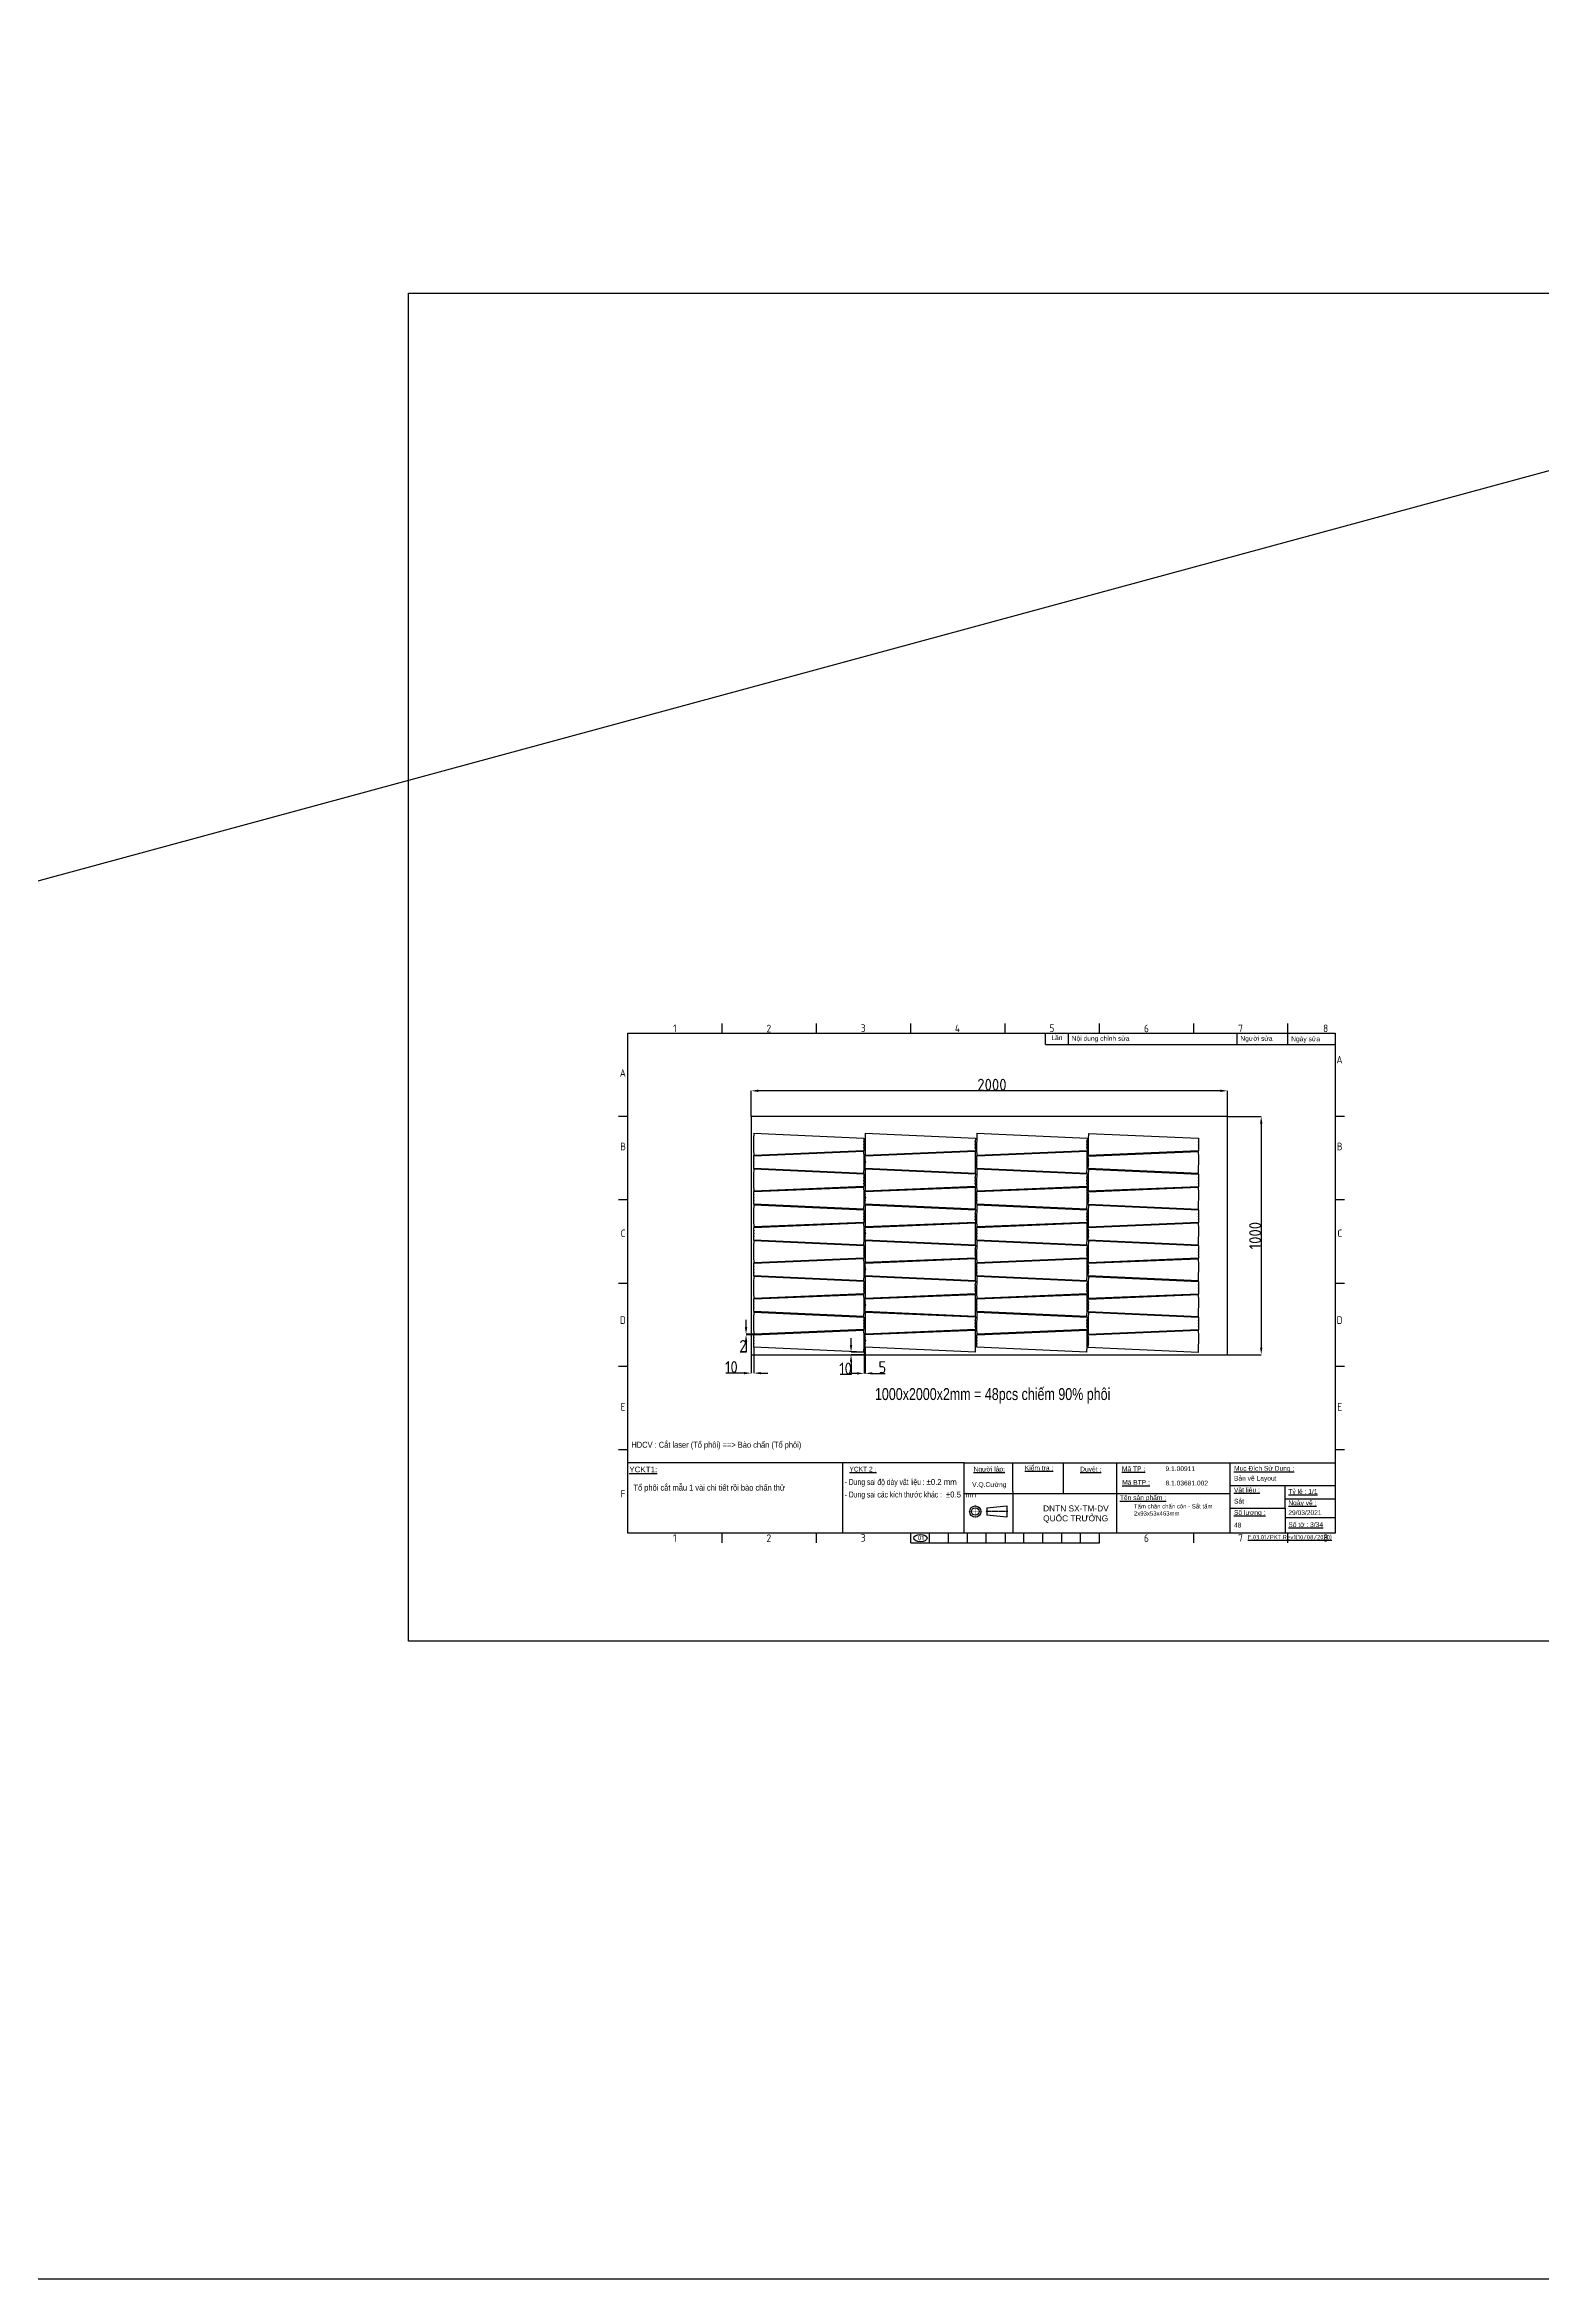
# Model space of a CAD drawing. Header units: millimetres. Extents: x -205945 to -46279, y 28253 to 108078.
# Drawn here: x -114230 to -107941, y 28253 to 37634 of the extents above; entities that cross this region are included whole.
import ezdxf

# ---------------------------------------------------------------- set-up
doc = ezdxf.new("R2010")
doc.units = ezdxf.units.MM
doc.header["$PDMODE"] = 2
for name, pattern in [('CENTER', [2, 1.25, -0.25, 0.25, -0.25]), ('CENTERX2', [4, 2.5, -0.5, 0.5, -0.5]), ('CONTPVMNIL', [0])]:
    doc.linetypes.add(name, pattern=pattern)
doc.layers.get('0').update_dxf_attribs({"linetype": 'CONTPVMNIL'})
doc.layers.get('DEFPOINTS').update_dxf_attribs({"color": 6})
for name, color, linetype in [('CENTER', 1, 'CENTERX2'), ('FRAME050', 6, 'Continuous'), ('MAIN', 7, 'Continuous')]:
    doc.layers.add(name, color=color, linetype=linetype)
doc.styles.add('ISOCP', font='isocp')
doc.styles.add('SLDTEXTSTYLE3', font='TXT', dxfattribs={"width": 0.65, "bigfont": 'bigfont'})
doc.styles.get("Standard").update_dxf_attribs({"font": 'isocp.shx'})
doc.styles.add('style1', font='arial.ttf', dxfattribs={"width": 0.75})
doc.dimstyles.new('Dim20$0', dxfattribs={"dimtxt": 20, "dimasz": 10, "dimexe": 0, "dimexo": 0, "dimgap": 0.6, "dimtad": 1, "dimtoh": 1, "dimdsep": 46, "dimtxsty": 'ISOCP', "dimcen": 0, "dimclrd": 3, "dimclre": 3, "dimclrt": 7, "dimadec": 3, "dimazin": 2, "dimtp": 0.05, "dimtm": 0.05, "dimtfac": 0.7, "dimtofl": 0, "dimtmove": 0, "dimatfit": 3, "dimfxl": 0, "dimtolj": 1, "dimarcsym": 0})

# ---------------------------------------------------------------- blocks, each defined once
blk = doc.blocks.new('ẢERHAEEH')
at = {"layer": 'FRAME050'}
for p, q in [((-261.36, 213.96), (-261.36, 217.92)), ((-221.76, 213.96), (-221.76, 217.92)), ((-182.16, 213.96), (-182.16, 217.92)), ((-142.56, 213.96), (-142.56, 217.92)), ((-102.96, 213.96), (-102.96, 217.92)), ((-63.36, 213.96), (-63.36, 217.92)), ((-23.76, 213.96), (-23.76, 217.92)), ((-300.96, 178.96), (-304.92, 178.96)), ((0, 178.96), (-3.96, 178.96)), ((-300.96, 143.96), (-304.92, 143.96)), ((0, 143.96), (-3.96, 143.96)), ((-304.92, 108.96), (-300.96, 108.96)), ((-3.96, 108.96), (0, 108.96)), ((-300.96, 73.96), (-304.92, 73.96)), ((0, 73.96), (-3.96, 73.96)), ((-300.96, 38.96), (-304.92, 38.96)), ((0, 38.96), (-3.96, 38.96)), ((-261.36, 0), (-261.36, 3.96)), ((-221.76, 0), (-221.76, 3.96)), ((-182.16, 0), (-182.16, 3.96)), ((-182.16, 0), (-102.96, 0)), ((-174.24, 0), (-174.24, 3.96)), ((-166.32, 0), (-166.32, 3.96)), ((-158.4, 0), (-158.4, 3.96)), ((-150.48, 0), (-150.48, 3.96)), ((-142.56, 3.96), (-142.56, 0)), ((-134.64, 0), (-134.64, 3.96)), ((-126.72, 0), (-126.72, 3.96)), ((-118.8, 0), (-118.8, 3.96)), ((-110.88, 0), (-110.88, 3.96)), ((-102.96, 0), (-102.96, 3.96)), ((-63.36, 0), (-63.36, 3.96)), ((-23.76, 0), (-23.76, 3.96))]:
    blk.add_line(p, q, dxfattribs=at)
at = {"layer": 'MAIN', "color": 7, "linetype": 'Continuous'}
blk.add_lwpolyline([(-300.96, 213.96), (-3.96, 213.96), (-3.96, 3.96), (-300.96, 3.96)], close=True, dxfattribs=at)
at = {"layer": 'FRAME050', "style": 'ISOCP'}
for s, p in [('1', (-281.95, 214.36)), ('2', (-242.72, 214.28)), ('3', (-203.13, 214.42)), ('4', (-163.63, 214.36)), ('5', (-123.93, 214.42)), ('6', (-84.25, 214.28)), ('7', (-44.67, 214.36)), ('8', (-9.03, 214.36)), ('A', (-304.37, 195.59)), ('A', (-3.41, 201.17)), ('B', (-304.21, 164.74)), ('B', (-3.25, 164.74)), ('C', (-303.97, 128.3)), ('C', (-3.01, 128.3)), ('D', (-304.3, 91.87)), ('D', (-3.34, 91.87)), ('E', (-304.05, 55.44)), ('E', (-3.09, 55.44)), ('F', (-304.05, 19.01)), ('1', (-281.95, 0.4)), ('2', (-242.72, 0.32)), ('3', (-203.13, 0.46)), ('6', (-84.25, 0.32)), ('7', (-44.67, 0.4)), ('8', (-9.03, 0.4))]:
    blk.add_text(s, height=3.17, dxfattribs=at).set_placement(p)
blk = doc.blocks.new('*D238')
at = {"color": 3, "lineweight": -2, "ltscale": 30, "transparency": 16777216}
for p, q in [((-111262.7, 33134.3), (-111262.7, 33242)), ((-109292.7, 33242), (-111232.7, 33242)), ((-109262.7, 33134.3), (-109262.7, 33242))]:
    blk.add_line(p, q, dxfattribs=at)
at = {"color": 3, "ltscale": 30, "transparency": 16777216}
for points in [[(-111232.7, 33247), (-111232.7, 33237), (-111262.7, 33242)], [(-109292.7, 33247), (-109292.7, 33237), (-109262.7, 33242)]]:
    blk.add_solid(points, dxfattribs=at)
at = {"layer": 'DEFPOINTS', "color": 0, "ltscale": 30, "transparency": 16777216}
for p in [(-111262.7, 33242), (-111262.7, 33134.3), (-109262.7, 33134.3)]:
    blk.add_point(p, dxfattribs=at)
at = {"color": 7, "ltscale": 30, "transparency": 16777216, "insert": (-110252.2, 33267.6), "char_height": 50, "attachment_point": 5, "style": 'ISOCP'}
blk.add_mtext('\\A1;2000', dxfattribs=at)
blk = doc.blocks.new('*D240')
at = {"color": 3, "lineweight": -2, "ltscale": 30, "transparency": 16777216}
for p, q in [((-109262.7, 33134.3), (-109121.4, 33134.3)), ((-109121.4, 33104.3), (-109121.4, 32164.3)), ((-109262.7, 32134.3), (-109121.4, 32134.3))]:
    blk.add_line(p, q, dxfattribs=at)
at = {"color": 3, "ltscale": 30, "transparency": 16777216}
for points in [[(-109126.4, 33104.3), (-109116.4, 33104.3), (-109121.4, 33134.3)], [(-109126.4, 32164.3), (-109116.4, 32164.3), (-109121.4, 32134.3)]]:
    blk.add_solid(points, dxfattribs=at)
at = {"layer": 'DEFPOINTS', "color": 0, "ltscale": 30, "transparency": 16777216}
for p in [(-109262.7, 33134.3), (-109262.7, 32134.3), (-109121.4, 32134.3)]:
    blk.add_point(p, dxfattribs=at)
at = {"color": 7, "ltscale": 30, "transparency": 16777216, "insert": (-109147, 32634.3), "char_height": 50, "attachment_point": 5, "rotation": 90, "style": 'ISOCP'}
blk.add_mtext('\\A1;1000', dxfattribs=at)
blk = doc.blocks.new('1')
at = {"color": 7, "linetype": 'Continuous', "lineweight": 25}
for p, q in [((-120611.3, 49909.6), (-120610.8, 49923.8)), ((-120148.7, 49888.7), (-120611.3, 49909.6)), ((-120611.2, 49962.7), (-120148.5, 49981.8)), ((-120610.8, 49950.6), (-120611.2, 49962.7)), ((-120610.8, 49950.6), (-120610.8, 49948.9)), ((-120610.7, 49938.1), (-120610.8, 49948.9)), ((-120610.8, 49925.5), (-120610.7, 49936.3)), ((-120610.8, 49925.5), (-120610.8, 49923.8)), ((-120610.7, 49938.1), (-120610.7, 49936.3)), ((-120148.7, 49888.7), (-120147.9, 49912.9)), ((-120147.8, 49958), (-120148.5, 49981.8)), ((-120147.9, 49912.9), (-120147.6, 49936.3)), ((-120147.6, 49936.3), (-120147.8, 49958))]:
    blk.add_line(p, q, dxfattribs=at)
blk = doc.blocks.new('213')
at = {"rotation": 180}
for p in [(-240759.7, 100697.2), (-240759.7, 100547), (-240759.7, 100396.9), (-240759.7, 100246.8), (-240759.7, 100096.6), (-240759.7, 99946.5)]:
    blk.add_blockref('1', p, dxfattribs=at)
for p in [(0, 750.7), (0, 600.6), (0, 450.4), (0, 300.3), (0, 150.1), (0, 0)]:
    blk.add_blockref('1', p)
blk = doc.blocks.new('*D253')
at = {"color": 3, "lineweight": -2, "ltscale": 30, "transparency": 16777216}
for p, q in [((-110843.8, 32174.3), (-110843.8, 32204.3)), ((-110790.1, 32144.3), (-110843.8, 32144.3)), ((-110790.1, 32134.3), (-110843.8, 32134.3)), ((-110843.8, 32104.3), (-110843.8, 32050.8)), ((-110843.8, 32050.8), (-110889.4, 32050.8))]:
    blk.add_line(p, q, dxfattribs=at)
at = {"color": 3, "ltscale": 30, "transparency": 16777216}
for points in [[(-110848.8, 32174.3), (-110838.8, 32174.3), (-110843.8, 32144.3)], [(-110848.8, 32104.3), (-110838.8, 32104.3), (-110843.8, 32134.3)]]:
    blk.add_solid(points, dxfattribs=at)
at = {"layer": 'DEFPOINTS', "color": 0, "ltscale": 30, "transparency": 16777216}
for p in [(-110843.8, 32134.3), (-110790.1, 32144.3), (-110790.1, 32134.3)]:
    blk.add_point(p, dxfattribs=at)
at = {"color": 7, "ltscale": 30, "transparency": 16777216, "insert": (-110866.9, 32076.4), "char_height": 50, "attachment_point": 5, "style": 'ISOCP'}
blk.add_mtext('\\A1;10', dxfattribs=at)
blk = doc.blocks.new('*D254')
at = {"color": 3, "lineweight": -2, "ltscale": 30, "transparency": 16777216}
for p, q in [((-111262.7, 32165.1), (-111262.7, 32056.8)), ((-111252.7, 32165.1), (-111252.7, 32056.8)), ((-111292.7, 32056.8), (-111369.3, 32056.8)), ((-111222.7, 32056.8), (-111192.7, 32056.8))]:
    blk.add_line(p, q, dxfattribs=at)
at = {"color": 3, "ltscale": 30, "transparency": 16777216}
for points in [[(-111292.7, 32061.8), (-111292.7, 32051.8), (-111262.7, 32056.8)], [(-111222.7, 32061.8), (-111222.7, 32051.8), (-111252.7, 32056.8)]]:
    blk.add_solid(points, dxfattribs=at)
at = {"layer": 'DEFPOINTS', "color": 0, "ltscale": 30, "transparency": 16777216}
for p in [(-111262.7, 32165.1), (-111252.7, 32165.1), (-111262.7, 32056.8)]:
    blk.add_point(p, dxfattribs=at)
at = {"color": 7, "ltscale": 30, "transparency": 16777216, "insert": (-111346.2, 32082.4), "char_height": 50, "attachment_point": 5, "style": 'ISOCP'}
blk.add_mtext('\\A1;10', dxfattribs=at)
blk = doc.blocks.new('*D255')
at = {"color": 3, "lineweight": -2, "ltscale": 30, "transparency": 16777216}
for p, q in [((-111284.7, 32250.2), (-111284.7, 32280.2)), ((-111252.5, 32220.2), (-111284.7, 32220.2)), ((-111252.5, 32218.2), (-111284.7, 32218.2)), ((-111284.7, 32188.2), (-111284.7, 32145.1)), ((-111284.7, 32145.1), (-111309.6, 32145.1))]:
    blk.add_line(p, q, dxfattribs=at)
at = {"color": 3, "ltscale": 30, "transparency": 16777216}
for points in [[(-111289.7, 32250.2), (-111279.7, 32250.2), (-111284.7, 32220.2)], [(-111289.7, 32188.2), (-111279.7, 32188.2), (-111284.7, 32218.2)]]:
    blk.add_solid(points, dxfattribs=at)
at = {"layer": 'DEFPOINTS', "color": 0, "ltscale": 30, "transparency": 16777216}
for p in [(-111284.7, 32218.2), (-111252.5, 32220.2), (-111252.5, 32218.2)]:
    blk.add_point(p, dxfattribs=at)
at = {"color": 7, "ltscale": 30, "transparency": 16777216, "insert": (-111297.5, 32170.7), "char_height": 50, "attachment_point": 5, "style": 'ISOCP'}
blk.add_mtext('\\A1;2', dxfattribs=at)
blk = doc.blocks.new('*D256')
at = {"color": 3, "lineweight": -2, "ltscale": 30, "transparency": 16777216}
for p, q in [((-110789.4, 32164.9), (-110789.4, 32055.8)), ((-110784.4, 32164.7), (-110784.4, 32055.8)), ((-110819.4, 32055.8), (-110849.4, 32055.8)), ((-110754.4, 32055.8), (-110700.7, 32055.8))]:
    blk.add_line(p, q, dxfattribs=at)
at = {"color": 3, "ltscale": 30, "transparency": 16777216}
for points in [[(-110819.4, 32060.8), (-110819.4, 32050.8), (-110789.4, 32055.8)], [(-110754.4, 32060.8), (-110754.4, 32050.8), (-110784.4, 32055.8)]]:
    blk.add_solid(points, dxfattribs=at)
at = {"layer": 'DEFPOINTS', "color": 0, "ltscale": 30, "transparency": 16777216}
for p in [(-110789.4, 32164.9), (-110784.4, 32164.7), (-110784.4, 32055.8)]:
    blk.add_point(p, dxfattribs=at)
at = {"color": 7, "ltscale": 30, "transparency": 16777216, "insert": (-110712.4, 32081.4), "char_height": 50, "attachment_point": 5, "style": 'ISOCP'}
blk.add_mtext('\\A1;5', dxfattribs=at)

msp = doc.modelspace()

# ---------------------------------------------------------------- linework, layer by layer
at = {"ltscale": 30}
for p, q in [((-135875.365, 28252.757), (-66788.624, 47014.308)), ((-110879.806, 31680.523, 0), (-110879.806, 31384.594, 0))]:
    msp.add_line(p, q, dxfattribs=at)
for p, q in [((-110368.618, 31680.523, 0), (-111780.97, 31680.523, 0)), ((-109953.566, 31680.523, 0), (-109953.566, 31551.497, 0)), ((-109251.681, 31584.997, 0), (-109251.681, 31680.523, 0)), ((-110368.618, 31551.497, 0), (-109727.058, 31551.497, 0)), ((-110164.664, 31559.7, 0), (-110164.664, 31384.594, 0)), ((-109635.933, 31559.7, 0), (-109634.65, 31559.7, 0)), ((-109021.279, 31528.726, 0), (-108810.97, 31528.726, 0)), ((-109021.279, 31450.297, 0), (-108810.97, 31450.297, 0))]:
    msp.add_line(p, q)
at = {"ltscale": 3}
msp.add_line((-109727.058, 31551.497, 0), (-109251.681, 31551.497, 0), dxfattribs=at)
at = {"linetype": 'ByBlock'}
msp.add_line((-109021.279, 31490.194, 0), (-109021.279, 31384.594, 0), dxfattribs=at)
at = {"ltscale": 30}
for points in [[(-135875.365, 47014.308), (-66788.624, 47014.308), (-66788.624, 28252.757), (-135875.365, 28252.757)], [(-112702.015, 36590.465), (-97059.175, 36590.465), (-97059.175, 30931.2), (-112702.015, 30931.2)]]:
    msp.add_lwpolyline(points, close=True, dxfattribs=at)
at = {"ltscale": 50}
msp.add_lwpolyline([(-111262.703, 32134.285), (-109262.703, 32134.285), (-109262.703, 33134.285), (-111262.703, 33134.285)], close=True, dxfattribs=at)
at = {"color": 1}
msp.add_ellipse((-110552.443, 31364.334, 0), major_axis=(-28.105, 0), ratio=0.55171628, dxfattribs=at)
at = {"layer": 'CENTER', "color": 1, "linetype": 'CENTER', "ltscale": 0.05}
for p, q in [((-110293.588, 31475.862, 0), (-110350.633, 31475.862, 0)), ((-110322.111, 31504.384, 0), (-110322.111, 31447.339, 0))]:
    msp.add_line(p, q, dxfattribs=at)
at = {"layer": 'CENTER'}
msp.add_line((-110185.373, 31475.862, 0), (-110277.806, 31475.862, 0), dxfattribs=at)
at = {"layer": 'MAIN'}
for p, q in [((-110026.59, 33436.594, 0), (-110026.59, 33484.594, 0)), ((-110026.59, 33436.594, 0), (-108810.97, 33436.594, 0)), ((-109930.59, 33436.594, 0), (-109930.59, 33484.594, 0)), ((-109222.314, 33436.594, 0), (-109222.314, 33484.594, 0)), ((-109008.97, 33436.594, 0), (-109008.97, 33484.594, 0)), ((-110368.618, 31680.523, 0), (-108810.97, 31680.523, 0)), ((-110368.618, 31551.497, 0), (-110368.618, 31680.523, 0)), ((-110164.664, 31559.7, 0), (-110164.664, 31680.523, 0)), ((-109727.058, 31584.997, 0), (-109727.058, 31680.523, 0)), ((-110368.618, 31384.594, 0), (-110368.618, 31551.497, 0)), ((-109727.058, 31490.194, 0), (-109727.058, 31584.997, 0)), ((-109251.681, 31584.997, 0), (-108810.97, 31584.997, 0)), ((-109251.681, 31490.194, 0), (-109251.681, 31584.997, 0)), ((-109021.279, 31490.194, 0), (-109021.279, 31584.997, 0)), ((-110274.162, 31491.543, 0), (-110189.883, 31499.384, 0)), ((-110274.162, 31491.543, 0), (-110274.162, 31460.18, 0)), ((-110189.883, 31452.339, 0), (-110274.162, 31460.18, 0)), ((-110189.883, 31499.384, 0), (-110189.883, 31452.339, 0)), ((-109727.058, 31384.594, 0), (-109727.058, 31490.194, 0)), ((-109251.681, 31490.194, 0), (-109021.279, 31490.194, 0)), ((-109251.681, 31384.594, 0), (-109251.681, 31490.194, 0)), ((-109009.773, 31490.194, 0), (-109009.354, 31490.194, 0))]:
    msp.add_line(p, q, dxfattribs=at)
for radius in [23.522, 15.682]:
    msp.add_circle((-110322.111, 31475.862, 0), radius, dxfattribs=at)

# ---------------------------------------------------------------- block references
at = {"xscale": 10, "yscale": 10, "zscale": 10}
msp.add_blockref('ẢERHAEEH', (-108771.37, 31344.994, 0), dxfattribs=at)
for p in [(9358.623, -17744.463), (9826.934, -17744.387), (10295.499, -17744.463), (10763.779, -17745.077)]:
    msp.add_blockref('213', p)

# ---------------------------------------------------------------- texts
at = {"attachment_point": 1}
for s, insert, char_height, width in [('{\\fArial|b0|i0|c0|p34;Lần}', (-110002.424, 33475.127, 0), 20, 24.50884), ('{\\fArial|b0|i0|c0|p34;\\LYCKT1:}', (-111775.067, 31664.563, 0), 24, 28.97216), ('{\\fArial|b0|i0|c0|p34;29/03/2021}', (-109007.67, 31481.14, 0), 20, 11.98235), ('{\\LF.03.01/PKT.Rev1(10/08/2020)}', (-109177.293, 31377.137, 0), 18, 28.97216)]:
    msp.add_mtext(s, dxfattribs=dict(at, insert=insert, char_height=char_height, width=width))
at = {"color": 0, "attachment_point": 1, "style": 'SLDTEXTSTYLE3'}
for s, insert, char_height, width in [('{\\fArial|b0|i0|c0|p34;\\W1;\\C256;Nội dung chỉnh sửa}', (-109917.191, 33471.821, 0), 20, 366.50686), ('{\\fArial|b0|i0|c0|p34;\\W1;\\C256;Người sửa}', (-109208.915, 33471.821, 0), 20, 366.50686), ('{\\fArial|b0|i0|c0|p34;\\W1;\\C256;Ngày sửa}', (-108995.571, 33470.087, 0), 20, 366.50686), ('{\\fArial|b0|i0|c0|p34; - Dung sai độ dày vật liệu : \\W0.933;%%P0.2 mm}', (-110877.999, 31612.374, 0), 25, 805.87067), ('{\\fArial|b0|i0|c0|p34;\\W1;\\L\\C256;YCKT 2 :}', (-110850.63, 31663.851, 0), 20, 138.94161), ('{\\fArial|b0|i0|c0|p34;\\W1;\\L\\C256;Người lập:}', (-110329.452, 31663.851, 0), 20, 138.94161), ('{\\fArial|b0|i0|c0|p34;\\W1;\\L\\C256;Kiểm tra :}', (-110114.196, 31668.695, 0), 20, 138.94161), ('{\\fArial|b0|i0|c0|p34;\\W1;\\L\\C256;Duyệt :}', (-109881.724, 31663.851, 0), 20, 138.94161), ('{\\fArial|b0|i0|c0|p34;\\W1;\\L\\C256;Mã TP :}', (-109706.584, 31665.282, 0), 20, 138.94161), ('{\\fArial|b0|i0|c0|p34;\\W1;\\C256;9.1.00911}', (-109523.295, 31665.575, 0), 20, 138.94161), ('{\\fArial|b0|i0|c0|p34;\\W1;\\L\\C256;Mục Đích Sử Dụng :}', (-109235.742, 31667.103, 0), 20, 265.20084), ('{\\fArial|b0|i0|c0|p34;\\W1;\\C256;Bản vẽ Layout}', (-109235.742, 31625.57, 0), 20, 305.12656), ('{\\fArial|b0|i0|c0|p34; - Dung sai các kích thước khác : \\W0.933; %%P0.5 mm}', (-110877.999, 31559.84, 0), 25, 805.87067), ('{\\fArial|b0|i0|c0|p34;\\W1;\\C256;V.Q.Cường}', (-110335.247, 31599.338, 0), 20, 138.94161), ('{\\fArial|b0|i0|c0|p34;\\W1;\\L\\C256;Tên sản phẩm :}', (-109714.951, 31543.968, 0), 20, 203.56136), ('{\\fArial|b0|i0|c0|p34;\\W1;\\L\\C256;Mã BTP :}', (-109705.3, 31608.028, 0), 20, 138.94161), ('{\\fArial|b0|i0|c0|p34;\\W1;\\C256;8.1.03681.002}', (-109523.295, 31605.345, 0), 20, 138.94161), ('{\\fArial|b0|i0|c0|p34;\\W1;\\L\\C256;Vật liệu :}', (-109235.742, 31576.477, 0), 20, 138.94161), ('{\\fArial|b0|i0|c0|p34;\\W1;\\C256;Sắt }', (-109235.742, 31529.075, 0), 20, 138.94161), ('{\\fArial|b0|i0|c0|p34;\\W1;\\L\\C256;Tỷ lệ : 1/1}', (-109007.499, 31569.956, 0), 20, 138.94161), ('{\\fArial|b0|i0|c0|p34;\\W1;\\L\\C256;Ngày vẽ :}', (-109007.499, 31522.378, 0), 20, 138.94161), ('{\\fArial|b0|i0|c0|p34;\\W1;\\C256;DNTN SX-TM-DV QUỐC TRƯỞNG}', (-110037.201, 31501.302, 0), 25, 372.53153), ('{\\fArial|b0|i0|c0|p34;\\W1;\\C256;Tấm chân chấn côn - Sắt tấm 2x93x53x463mm}', (-109655.931, 31506.651, 0), 18, 371.41859), ('{\\fArial|b0|i0|c0|p34;\\W1;\\L\\C256;Số lượng :}', (-109235.742, 31481.673, 0), 20, 138.94161), ('{\\fArial|b0|i0|c0|p34;\\W1;\\C256;48}', (-109235.742, 31428.873, 0), 20, 138.94161), ('{\\fArial|b0|i0|c0|p34;\\W1;\\L\\C256;Số tờ : 3/34}', (-109007.499, 31430.908, 0), 20, 147.67283)]:
    msp.add_mtext(s, dxfattribs=dict(at, insert=insert, char_height=char_height, width=width))
at = {"ltscale": 30, "insert": (-110743.519, 31993.931), "char_height": 50, "width": 1561.92743, "attachment_point": 1, "style": 'style1'}
msp.add_mtext('1000x2000x2mm = 48pcs chiếm 90% phôi', dxfattribs=at)
at = {"ltscale": 3, "char_height": 25, "width": 1096.17919, "attachment_point": 1, "style": 'style1'}
for s, insert in [('HDCV : Cắt laser (Tổ phôi) ==> Bào chấn (Tổ phôi)', (-111766.142, 31768.507, 0)), ('Tổ phôi cắt mẫu 1 vài chi tiết rồi bào chấn thử ', (-111757.343, 31588.517, 0))]:
    msp.add_mtext(s, dxfattribs=dict(at, insert=insert))
at = {"color": 7, "insert": (-110563.404, 31375.275, 0), "char_height": 20, "width": 24.50884, "attachment_point": 1}
msp.add_mtext('01', dxfattribs=at)

# ---------------------------------------------------------------- dimensions: what is measured, and where the dimension line sits
at = {"ltscale": 30}
for base, p1, p2, picture, middle in [((-111262.703, 33242.009), (-109262.703, 33134.285), (-111262.703, 33134.285), '*D238', (-110252.195, 33242.009)), ((-111262.703, 32056.788), (-111252.6982, 32165.1418), (-111262.703, 32165.1418), '*D254', (-111346.2227, 32056.788)), ((-110784.405, 32055.802), (-110789.408, 32164.878), (-110784.405, 32164.706), '*D256', (-110712.37, 32055.802))]:
    dim = msp.add_linear_dim(base=base, p1=p1, p2=p2, dimstyle='Dim20$0', override={"dimtxt": 50, "dimasz": 30}, dxfattribs=at)
    dim.commit()
    dim.dimension.update_dxf_attribs({"geometry": picture, "text_midpoint": middle, "dimtype": 160})
for base, p1, p2, picture, middle in [((-109121.378, 32134.285), (-109262.703, 33134.285), (-109262.703, 32134.285), '*D240', (-109121.378, 32634.285)), ((-111284.725, 32218.21), (-111252.531, 32220.21), (-111252.531, 32218.21), '*D255', (-111297.461, 32145.074)), ((-110843.769, 32134.285), (-110790.114, 32144.285), (-110790.114, 32134.285), '*D253', (-110866.888, 32050.765))]:
    dim = msp.add_linear_dim(base=base, p1=p1, p2=p2, angle=90, dimstyle='Dim20$0', override={"dimtxt": 50, "dimasz": 30}, dxfattribs=at)
    dim.commit()
    dim.dimension.update_dxf_attribs({"geometry": picture, "text_midpoint": middle, "dimtype": 160})

doc.saveas('drawing.dxf')
